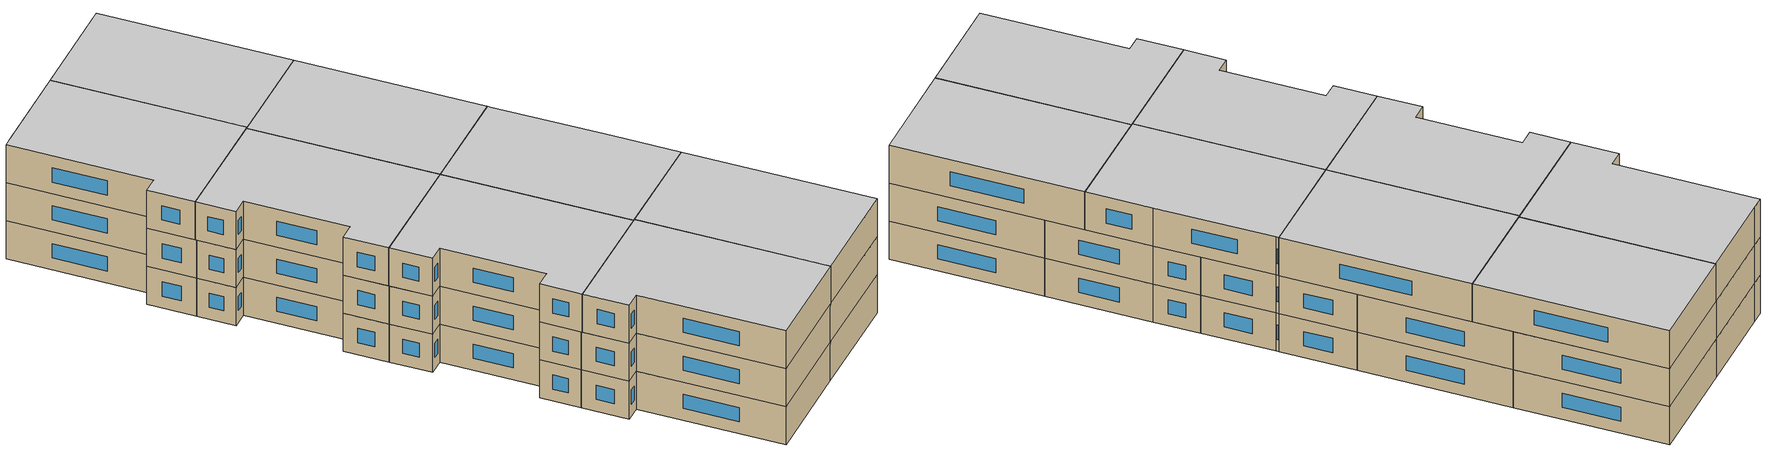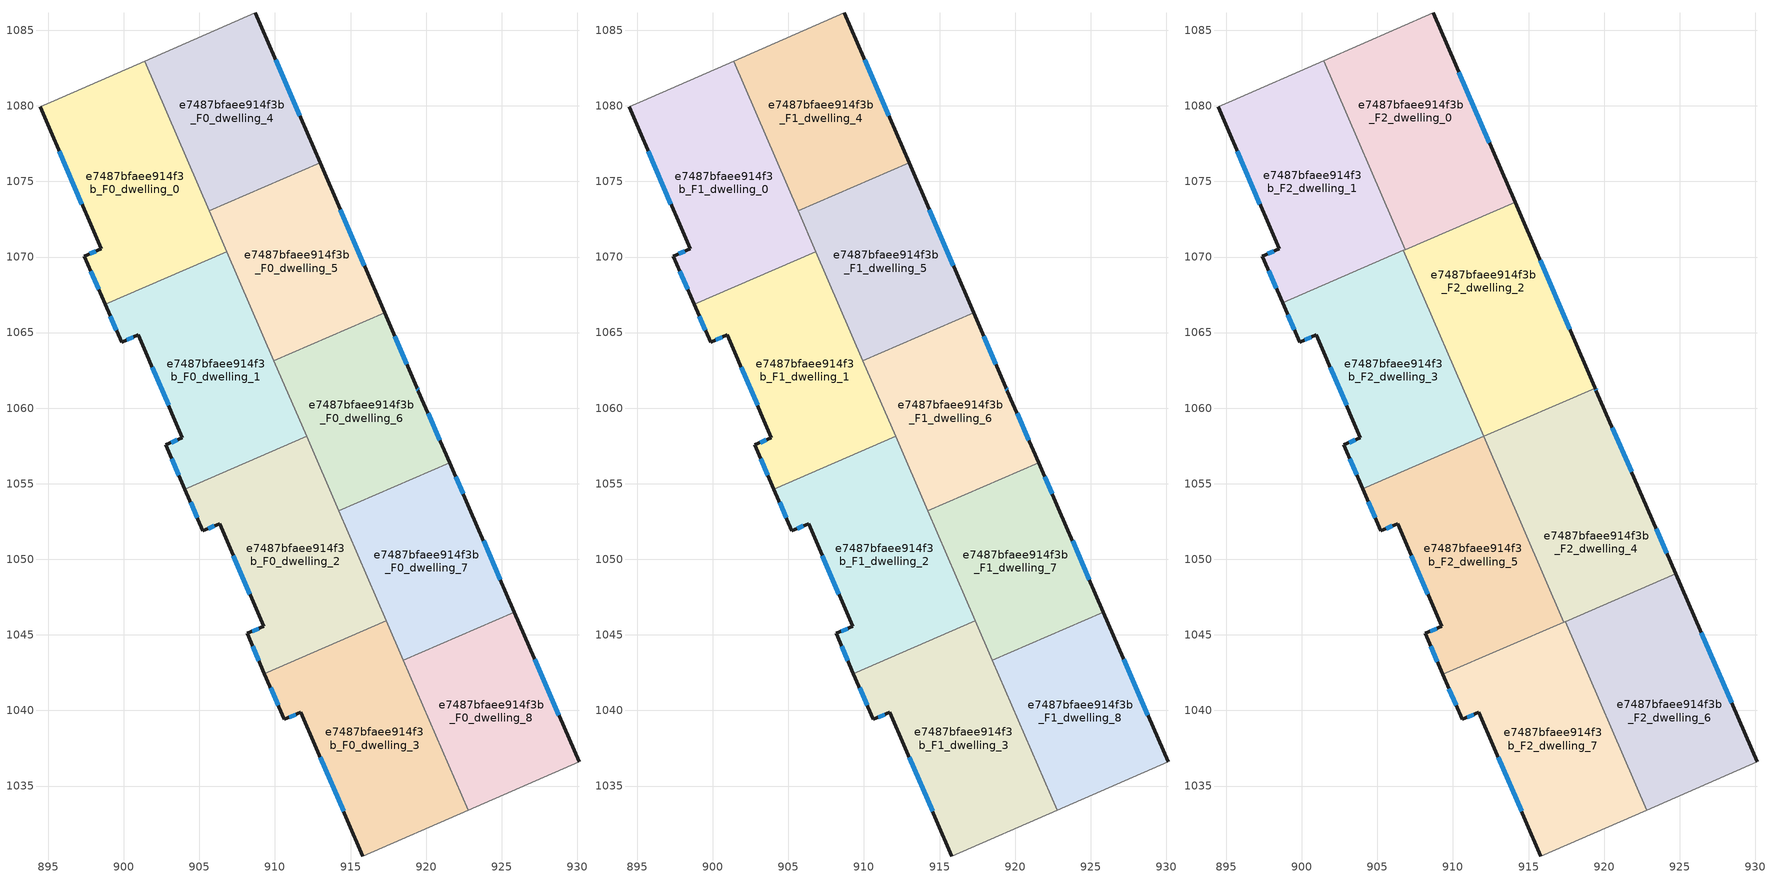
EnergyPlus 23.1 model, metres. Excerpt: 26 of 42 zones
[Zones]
e7487bfaee914f3b_F0_dwelling_0
 floor ground (EU_floor_Construction): 901.37,1082.96 906.82,1070.35 898.78,1066.87 897.4,1070.06 898.5,1070.54 894.46,1079.92 895.4,1080.33 z0
 wall outside (EU_wall_Construction): 894.46,1079.92 898.5,1070.54 897.4,1070.06 898.78,1066.87 z0:3
 wall adiabatic (EU_wall_Construction): 901.37,1082.96 895.4,1080.33 894.46,1079.92 z0:3
 wall to e7487bfaee914f3b_F0_dwelling_1 (EU_wall_Construction): 898.78,1066.87 906.82,1070.35 z0:3
 wall to e7487bfaee914f3b_F0_dwelling_4 (EU_wall_Construction): 905.65,1073.07 901.37,1082.96 z0:3
 wall to e7487bfaee914f3b_F0_dwelling_5 (EU_wall_Construction): 906.82,1070.35 905.65,1073.07 z0:3
 window (EU_Window_Construction): 897.83,1069.06 898.34,1067.87 / 898.15,1070.39 897.74,1070.21 / 895.72,1076.98 897.23,1073.48 z0.94:2.06
e7487bfaee914f3b_F0_dwelling_1
 floor ground (EU_floor_Construction): 906.82,1070.35 912.1,1058.13 904.04,1054.64 902.78,1057.58 903.88,1058.06 900.95,1064.84 899.85,1064.38 898.78,1066.87 z0
 wall outside (EU_wall_Construction): 898.78,1066.87 899.85,1064.38 900.95,1064.84 903.88,1058.06 902.78,1057.58 904.04,1054.64 z0:3
 wall to e7487bfaee914f3b_F0_dwelling_2 (EU_wall_Construction): 904.04,1054.64 912.1,1058.13 z0:3
 wall to e7487bfaee914f3b_F0_dwelling_5 (EU_wall_Construction): 909.93,1063.15 906.82,1070.35 z0:3
 wall to e7487bfaee914f3b_F0_dwelling_6 (EU_wall_Construction): 912.1,1058.13 909.93,1063.15 z0:3
 window (EU_Window_Construction): 900.2,1064.52 900.61,1064.7 / 899.11,1066.09 899.52,1065.16 / 903.18,1056.66 903.65,1055.56 / 903.54,1057.91 903.13,1057.73 / 901.87,1062.72 902.97,1060.18 z0.94:2.06
e7487bfaee914f3b_F0_dwelling_2
 floor ground (EU_floor_Construction): 912.1,1058.13 917.37,1045.93 909.3,1042.44 908.16,1045.09 909.26,1045.57 906.33,1052.36 905.23,1051.89 904.04,1054.64 z0
 wall outside (EU_wall_Construction): 904.04,1054.64 905.23,1051.89 906.33,1052.36 909.26,1045.57 908.16,1045.09 909.3,1042.44 z0:3
 wall to e7487bfaee914f3b_F0_dwelling_3 (EU_wall_Construction): 909.3,1042.44 917.37,1045.93 z0:3
 wall to e7487bfaee914f3b_F0_dwelling_7 (EU_wall_Construction): 917.37,1045.93 914.22,1053.22 z0:3
 wall to e7487bfaee914f3b_F0_dwelling_6 (EU_wall_Construction): 914.22,1053.22 912.1,1058.13 z0:3
 window (EU_Window_Construction): 905.58,1052.04 905.99,1052.21 / 904.42,1053.78 904.86,1052.75 / 908.52,1044.26 908.94,1043.27 / 908.91,1045.42 908.5,1045.24 / 907.25,1050.23 908.34,1047.7 z0.94:2.06
e7487bfaee914f3b_F0_dwelling_3
 floor ground (EU_floor_Construction): 917.37,1045.93 922.79,1033.39 915.82,1030.35 911.72,1039.87 910.62,1039.41 909.3,1042.44 z0
 wall outside (EU_wall_Construction): 909.3,1042.44 910.62,1039.41 911.72,1039.87 915.82,1030.35 z0:3
 wall adiabatic (EU_wall_Construction): 915.82,1030.35 922.79,1033.39 z0:3
 wall to e7487bfaee914f3b_F0_dwelling_8 (EU_wall_Construction): 922.79,1033.39 918.5,1043.32 z0:3
 wall to e7487bfaee914f3b_F0_dwelling_7 (EU_wall_Construction): 918.5,1043.32 917.37,1045.93 z0:3
 window (EU_Window_Construction): 913,1036.89 914.54,1033.33 / 910.96,1039.55 911.37,1039.73 / 909.71,1041.49 910.2,1040.36 z0.94:2.06
e7487bfaee914f3b_F0_dwelling_4
 floor ground (EU_floor_Construction): 908.7,1086.17 912.98,1076.24 905.65,1073.07 901.37,1082.96 z0
 wall outside (EU_wall_Construction): 912.98,1076.24 908.7,1086.17 z0:3
 wall to e7487bfaee914f3b_F0_dwelling_5 (EU_wall_Construction): 905.65,1073.07 912.98,1076.24 z0:3
 wall adiabatic (EU_wall_Construction): 908.7,1086.17 901.37,1082.96 z0:3
 window (EU_Window_Construction): 911.64,1079.35 910.04,1083.05 z0.94:2.06
e7487bfaee914f3b_F0_dwelling_5
 floor ground (EU_floor_Construction): 912.98,1076.24 917.26,1066.32 909.93,1063.15 905.65,1073.07 z0
 wall outside (EU_wall_Construction): 917.26,1066.32 912.98,1076.24 z0:3
 wall to e7487bfaee914f3b_F0_dwelling_6 (EU_wall_Construction): 909.93,1063.15 917.26,1066.32 z0:3
 window (EU_Window_Construction): 915.92,1069.42 914.33,1073.13 z0.94:2.06
e7487bfaee914f3b_F0_dwelling_6
 floor ground (EU_floor_Construction): 917.26,1066.32 919.4,1061.37 919.5,1061.13 921.56,1056.39 914.22,1053.22 909.93,1063.15 z0
 wall outside (EU_wall_Construction): 921.56,1056.39 919.5,1061.13 919.4,1061.37 917.26,1066.32 z0:3
 wall to e7487bfaee914f3b_F0_dwelling_7 (EU_wall_Construction): 914.22,1053.22 921.56,1056.39 z0:3
 window (EU_Window_Construction): 919.47,1061.21 919.43,1061.29 / 920.91,1057.88 920.14,1059.65 / 918.73,1062.92 917.93,1064.76 z0.94:2.06
e7487bfaee914f3b_F0_dwelling_7
 floor ground (EU_floor_Construction): 922.87,1053.38 925.84,1046.49 918.5,1043.32 914.22,1053.22 921.56,1056.39 z0
 wall outside (EU_wall_Construction): 925.84,1046.49 922.87,1053.38 921.56,1056.39 z0:3
 wall to e7487bfaee914f3b_F0_dwelling_8 (EU_wall_Construction): 918.5,1043.32 925.84,1046.49 z0:3
 window (EU_Window_Construction): 924.91,1048.65 923.8,1051.22 / 922.46,1054.32 921.97,1055.45 z0.94:2.06
e7487bfaee914f3b_F0_dwelling_8
 floor ground (EU_floor_Construction): 925.84,1046.49 930.12,1036.59 922.79,1033.39 918.5,1043.32 z0
 wall outside (EU_wall_Construction): 930.12,1036.59 925.84,1046.49 z0:3
 wall adiabatic (EU_wall_Construction): 922.79,1033.39 930.12,1036.59 z0:3
 window (EU_Window_Construction): 928.78,1039.7 927.18,1043.39 z0.94:2.06
e7487bfaee914f3b_F1_dwelling_0
 floor to e7487bfaee914f3b_F0_dwelling_0 (EU_floor_Construction): 901.37,1082.96 906.82,1070.35 898.78,1066.87 897.4,1070.06 898.5,1070.54 894.46,1079.92 895.4,1080.33 z3
 wall outside (EU_wall_Construction): 894.46,1079.92 898.5,1070.54 897.4,1070.06 898.78,1066.87 z3:6
 wall adiabatic (EU_wall_Construction): 901.37,1082.96 895.4,1080.33 894.46,1079.92 z3:6
 wall to e7487bfaee914f3b_F1_dwelling_1 (EU_wall_Construction): 898.78,1066.87 906.82,1070.35 z3:6
 wall to e7487bfaee914f3b_F1_dwelling_4 (EU_wall_Construction): 905.65,1073.07 901.37,1082.96 z3:6
 wall to e7487bfaee914f3b_F1_dwelling_5 (EU_wall_Construction): 906.82,1070.35 905.65,1073.07 z3:6
 window (EU_Window_Construction): 897.83,1069.06 898.34,1067.87 / 898.15,1070.39 897.74,1070.21 / 895.72,1076.98 897.23,1073.48 z3.94:5.06
e7487bfaee914f3b_F1_dwelling_1
 floor to e7487bfaee914f3b_F0_dwelling_1 (EU_floor_Construction): 906.82,1070.35 912.1,1058.13 904.04,1054.64 902.78,1057.58 903.88,1058.06 900.95,1064.84 899.85,1064.38 898.78,1066.87 z3
 wall outside (EU_wall_Construction): 898.78,1066.87 899.85,1064.38 900.95,1064.84 903.88,1058.06 902.78,1057.58 904.04,1054.64 z3:6
 wall to e7487bfaee914f3b_F1_dwelling_2 (EU_wall_Construction): 904.04,1054.64 912.1,1058.13 z3:6
 wall to e7487bfaee914f3b_F1_dwelling_5 (EU_wall_Construction): 909.93,1063.15 906.82,1070.35 z3:6
 wall to e7487bfaee914f3b_F1_dwelling_6 (EU_wall_Construction): 912.1,1058.13 909.93,1063.15 z3:6
 window (EU_Window_Construction): 900.2,1064.52 900.61,1064.7 / 899.11,1066.09 899.52,1065.16 / 903.18,1056.66 903.65,1055.56 / 903.54,1057.91 903.13,1057.73 / 901.87,1062.72 902.97,1060.18 z3.94:5.06
 ceiling adiabatic (EU_roof_Construction): 912.1,1058.13 906.82,1070.35 906.77,1070.32 912.04,1058.1 z6
e7487bfaee914f3b_F1_dwelling_2
 floor to e7487bfaee914f3b_F0_dwelling_2 (EU_floor_Construction): 912.1,1058.13 917.37,1045.93 909.3,1042.44 908.16,1045.09 909.26,1045.57 906.33,1052.36 905.23,1051.89 904.04,1054.64 z3
 wall outside (EU_wall_Construction): 904.04,1054.64 905.23,1051.89 906.33,1052.36 909.26,1045.57 908.16,1045.09 909.3,1042.44 z3:6
 wall to e7487bfaee914f3b_F1_dwelling_3 (EU_wall_Construction): 909.3,1042.44 917.37,1045.93 z3:6
 wall to e7487bfaee914f3b_F1_dwelling_7 (EU_wall_Construction): 917.37,1045.93 914.22,1053.22 z3:6
 wall to e7487bfaee914f3b_F1_dwelling_6 (EU_wall_Construction): 914.22,1053.22 912.1,1058.13 z3:6
 window (EU_Window_Construction): 905.58,1052.04 905.99,1052.21 / 904.42,1053.78 904.86,1052.75 / 908.52,1044.26 908.94,1043.27 / 908.91,1045.42 908.5,1045.24 / 907.25,1050.23 908.34,1047.7 z3.94:5.06
e7487bfaee914f3b_F1_dwelling_3
 floor to e7487bfaee914f3b_F0_dwelling_3 (EU_floor_Construction): 917.37,1045.93 922.79,1033.39 915.82,1030.35 911.72,1039.87 910.62,1039.41 909.3,1042.44 z3
 wall outside (EU_wall_Construction): 909.3,1042.44 910.62,1039.41 911.72,1039.87 915.82,1030.35 z3:6
 wall adiabatic (EU_wall_Construction): 915.82,1030.35 922.79,1033.39 z3:6
 wall to e7487bfaee914f3b_F1_dwelling_8 (EU_wall_Construction): 922.79,1033.39 918.5,1043.32 z3:6
 wall to e7487bfaee914f3b_F1_dwelling_7 (EU_wall_Construction): 918.5,1043.32 917.37,1045.93 z3:6
 window (EU_Window_Construction): 913,1036.89 914.54,1033.33 / 910.96,1039.55 911.37,1039.73 / 909.71,1041.49 910.2,1040.36 z3.94:5.06
e7487bfaee914f3b_F1_dwelling_4
 floor to e7487bfaee914f3b_F0_dwelling_4 (EU_floor_Construction): 908.7,1086.17 912.98,1076.24 905.65,1073.07 901.37,1082.96 z3
 wall outside (EU_wall_Construction): 912.98,1076.24 908.7,1086.17 z3:6
 wall to e7487bfaee914f3b_F1_dwelling_5 (EU_wall_Construction): 905.65,1073.07 912.98,1076.24 z3:6
 wall adiabatic (EU_wall_Construction): 908.7,1086.17 901.37,1082.96 z3:6
 window (EU_Window_Construction): 911.64,1079.35 910.04,1083.05 z3.94:5.06
e7487bfaee914f3b_F1_dwelling_5
 floor to e7487bfaee914f3b_F0_dwelling_5 (EU_floor_Construction): 912.98,1076.24 917.26,1066.32 909.93,1063.15 905.65,1073.07 z3
 wall outside (EU_wall_Construction): 917.26,1066.32 912.98,1076.24 z3:6
 wall to e7487bfaee914f3b_F1_dwelling_6 (EU_wall_Construction): 909.93,1063.15 917.26,1066.32 z3:6
 window (EU_Window_Construction): 915.92,1069.42 914.33,1073.13 z3.94:5.06
e7487bfaee914f3b_F1_dwelling_6
 floor to e7487bfaee914f3b_F0_dwelling_6 (EU_floor_Construction): 917.26,1066.32 919.4,1061.37 919.5,1061.13 921.56,1056.39 914.22,1053.22 909.93,1063.15 z3
 wall outside (EU_wall_Construction): 921.56,1056.39 919.5,1061.13 919.4,1061.37 917.26,1066.32 z3:6
 wall to e7487bfaee914f3b_F1_dwelling_7 (EU_wall_Construction): 914.22,1053.22 921.56,1056.39 z3:6
 window (EU_Window_Construction): 919.47,1061.21 919.43,1061.29 / 920.91,1057.88 920.14,1059.65 / 918.73,1062.92 917.93,1064.76 z3.94:5.06
e7487bfaee914f3b_F1_dwelling_7
 floor to e7487bfaee914f3b_F0_dwelling_7 (EU_floor_Construction): 922.87,1053.38 925.84,1046.49 918.5,1043.32 914.22,1053.22 921.56,1056.39 z3
 wall outside (EU_wall_Construction): 925.84,1046.49 922.87,1053.38 921.56,1056.39 z3:6
 wall to e7487bfaee914f3b_F1_dwelling_8 (EU_wall_Construction): 918.5,1043.32 925.84,1046.49 z3:6
 window (EU_Window_Construction): 924.91,1048.65 923.8,1051.22 / 922.46,1054.32 921.97,1055.45 z3.94:5.06
e7487bfaee914f3b_F1_dwelling_8
 floor to e7487bfaee914f3b_F0_dwelling_8 (EU_floor_Construction): 925.84,1046.49 930.12,1036.59 922.79,1033.39 918.5,1043.32 z3
 wall outside (EU_wall_Construction): 930.12,1036.59 925.84,1046.49 z3:6
 wall adiabatic (EU_wall_Construction): 922.79,1033.39 930.12,1036.59 z3:6
 window (EU_Window_Construction): 928.78,1039.7 927.18,1043.39 z3.94:5.06
e7487bfaee914f3b_F2_dwelling_0
 floor to e7487bfaee914f3b_F1_dwelling_4 (EU_floor_Construction): 908.7,1086.17 912.98,1076.24 905.72,1073.1 901.45,1082.99 z6
 floor to e7487bfaee914f3b_F1_dwelling_5 (EU_floor_Construction): 912.98,1076.24 914.11,1073.63 906.85,1070.49 905.72,1073.1 z6
 wall outside (EU_wall_Construction): 914.11,1073.63 908.7,1086.17 z6:9
 wall to e7487bfaee914f3b_F2_dwelling_1 (EU_wall_Construction): 901.45,1082.99 906.85,1070.49 z6:9
 wall adiabatic (EU_wall_Construction): 908.7,1086.17 901.45,1082.99 z6:9
 wall to e7487bfaee914f3b_F2_dwelling_2 (EU_wall_Construction): 906.85,1070.49 914.11,1073.63 z6:9
 window (EU_Window_Construction): 912.41,1077.56 910.4,1082.24 z6.94:8.06
 ceiling to e7487bfaee914f3b_F3_dwelling_0 (EU_floor_Construction): 914.11,1073.63 908.7,1086.17 901.45,1082.99 906.85,1070.49 z9
e7487bfaee914f3b_F2_dwelling_1
 floor to e7487bfaee914f3b_F1_dwelling_0 (EU_floor_Construction): 901.37,1082.95 906.77,1070.46 898.73,1066.98 897.4,1070.06 898.5,1070.54 894.46,1079.92 895.4,1080.33 z6
 floor to e7487bfaee914f3b_F1_dwelling_4 (EU_floor_Construction): 901.45,1082.99 905.72,1073.1 905.65,1073.07 901.37,1082.95 z6
 floor to e7487bfaee914f3b_F1_dwelling_5 (EU_floor_Construction): 905.72,1073.1 906.85,1070.49 906.77,1070.46 905.65,1073.07 z6
 wall outside (EU_wall_Construction): 894.46,1079.92 898.5,1070.54 897.4,1070.06 898.73,1066.98 z6:9
 wall adiabatic (EU_wall_Construction): 901.45,1082.99 895.4,1080.33 894.46,1079.92 z6:9
 wall to e7487bfaee914f3b_F2_dwelling_3 (EU_wall_Construction): 898.73,1066.98 906.72,1070.44 z6:9
 wall to e7487bfaee914f3b_F2_dwelling_2 (EU_wall_Construction): 906.72,1070.44 906.85,1070.49 z6:9
 window (EU_Window_Construction): 897.81,1069.1 898.31,1067.95 / 898.15,1070.39 897.74,1070.21 / 895.72,1076.98 897.23,1073.48 z6.94:8.06
 ceiling to e7487bfaee914f3b_F3_dwelling_1 (EU_floor_Construction): 906.85,1070.49 901.45,1082.99 895.4,1080.33 894.46,1079.92 898.5,1070.54 897.4,1070.06 898.73,1066.98 z9
e7487bfaee914f3b_F2_dwelling_2
 floor to e7487bfaee914f3b_F1_dwelling_5 (EU_floor_Construction): 914.11,1073.63 917.26,1066.32 909.93,1063.15 906.77,1070.46 z6
 floor to e7487bfaee914f3b_F1_dwelling_6 (EU_floor_Construction): 917.26,1066.32 919.4,1061.37 919.42,1061.32 912.09,1058.15 909.93,1063.15 z6
 floor adiabatic (EU_floor_Construction): 906.82,1070.35 912.09,1058.15 912.03,1058.13 906.77,1070.32 z6
 wall outside (EU_wall_Construction): 919.42,1061.32 919.4,1061.37 914.11,1073.63 z6:9
 wall to e7487bfaee914f3b_F2_dwelling_3 (EU_wall_Construction): 906.72,1070.44 912.03,1058.13 z6:9
 wall to e7487bfaee914f3b_F2_dwelling_4 (EU_wall_Construction): 912.03,1058.13 919.42,1061.32 z6:9
 window (EU_Window_Construction): 917.74,1065.21 915.77,1069.79 z6.94:8.06
 ceiling to e7487bfaee914f3b_F3_dwelling_2 (EU_floor_Construction): 919.42,1061.32 919.4,1061.37 914.11,1073.63 906.72,1070.44 912.03,1058.13 z9
e7487bfaee914f3b_F2_dwelling_3
 floor to e7487bfaee914f3b_F1_dwelling_1 (EU_floor_Construction): 906.77,1070.32 912.03,1058.13 904.03,1054.67 902.78,1057.58 903.88,1058.06 900.95,1064.84 899.85,1064.38 898.78,1066.87 z6
 floor to e7487bfaee914f3b_F1_dwelling_0 (EU_floor_Construction): 906.72,1070.44 906.77,1070.32 898.78,1066.87 898.73,1066.98 z6
 wall outside (EU_wall_Construction): 898.73,1066.98 899.85,1064.38 900.95,1064.84 903.88,1058.06 902.78,1057.58 904.03,1054.67 z6:9
 wall to e7487bfaee914f3b_F2_dwelling_5 (EU_wall_Construction): 904.03,1054.67 912.03,1058.13 z6:9
 window (EU_Window_Construction): 900.2,1064.52 900.61,1064.7 / 899.08,1066.17 899.5,1065.19 / 903.17,1056.67 903.64,1055.58 / 903.54,1057.91 903.13,1057.73 / 901.87,1062.72 902.97,1060.18 z6.94:8.06
 ceiling to e7487bfaee914f3b_F3_dwelling_3 (EU_floor_Construction): 912.03,1058.13 906.72,1070.44 898.73,1066.98 899.85,1064.38 900.95,1064.84 903.88,1058.06 902.78,1057.58 904.03,1054.67 z9
e7487bfaee914f3b_F2_dwelling_4
 floor to e7487bfaee914f3b_F1_dwelling_7 (EU_floor_Construction): 921.56,1056.39 922.87,1053.38 924.74,1049.04 917.4,1045.87 914.22,1053.22 z6
 floor to e7487bfaee914f3b_F1_dwelling_2 (EU_floor_Construction): 912.1,1058.13 917.37,1045.93 917.31,1045.91 912.04,1058.1 z6
 floor to e7487bfaee914f3b_F1_dwelling_6 (EU_floor_Construction): 919.5,1061.13 921.56,1056.39 914.22,1053.22 912.09,1058.15 919.42,1061.32 z6
 wall outside (EU_wall_Construction): 924.74,1049.04 922.87,1053.38 919.5,1061.13 919.42,1061.32 z6:9
 wall to e7487bfaee914f3b_F2_dwelling_5 (EU_wall_Construction): 912.03,1058.13 917.34,1045.84 z6:9
 wall to e7487bfaee914f3b_F2_dwelling_6 (EU_wall_Construction): 917.44,1045.88 924.74,1049.04 z6:9
 wall to e7487bfaee914f3b_F2_dwelling_7 (EU_wall_Construction): 917.34,1045.84 917.44,1045.88 z6:9
 window (EU_Window_Construction): 921.81,1055.81 920.56,1058.7 / 924.16,1050.4 923.46,1052.02 / 919.47,1061.19 919.44,1061.26 z6.94:8.06
 ceiling to e7487bfaee914f3b_F3_dwelling_4 (EU_floor_Construction): 924.74,1049.04 922.87,1053.38 919.5,1061.13 919.42,1061.32 912.03,1058.13 917.34,1045.84 z9
e7487bfaee914f3b_F2_dwelling_5
 floor to e7487bfaee914f3b_F1_dwelling_2 (EU_floor_Construction): 912.04,1058.1 917.31,1045.91 909.3,1042.44 908.16,1045.09 909.26,1045.57 906.33,1052.36 905.23,1051.89 904.04,1054.65 z6
 floor to e7487bfaee914f3b_F1_dwelling_1 (EU_floor_Construction): 912.03,1058.13 912.04,1058.1 904.04,1054.65 904.03,1054.67 z6
 floor to e7487bfaee914f3b_F1_dwelling_3 (EU_floor_Construction): 917.31,1045.91 917.34,1045.84 909.33,1042.38 909.3,1042.44 z6
 wall outside (EU_wall_Construction): 904.03,1054.67 905.23,1051.89 906.33,1052.36 909.26,1045.57 908.16,1045.09 909.33,1042.38 z6:9
 wall to e7487bfaee914f3b_F2_dwelling_7 (EU_wall_Construction): 909.33,1042.38 917.34,1045.84 z6:9
 window (EU_Window_Construction): 905.58,1052.04 905.99,1052.21 / 904.41,1053.8 904.85,1052.76 / 908.53,1044.24 908.96,1043.23 / 908.91,1045.42 908.5,1045.24 / 907.25,1050.23 908.34,1047.7 z6.94:8.06
 ceiling to e7487bfaee914f3b_F3_dwelling_5 (EU_floor_Construction): 917.34,1045.84 912.03,1058.13 904.03,1054.67 905.23,1051.89 906.33,1052.36 909.26,1045.57 908.16,1045.09 909.33,1042.38 z9
e7487bfaee914f3b_F2_dwelling_6
 floor to e7487bfaee914f3b_F1_dwelling_8 (EU_floor_Construction): 925.84,1046.49 930.12,1036.59 922.83,1033.41 918.55,1043.34 z6
 floor to e7487bfaee914f3b_F1_dwelling_7 (EU_floor_Construction): 924.74,1049.04 925.84,1046.49 918.55,1043.34 917.44,1045.88 z6
 wall outside (EU_wall_Construction): 930.12,1036.59 924.74,1049.04 z6:9
 wall adiabatic (EU_wall_Construction): 922.83,1033.41 930.12,1036.59 z6:9
 wall to e7487bfaee914f3b_F2_dwelling_7 (EU_wall_Construction): 917.44,1045.88 922.83,1033.41 z6:9
 window (EU_Window_Construction): 928.43,1040.5 926.43,1045.14 z6.94:8.06
 ceiling to e7487bfaee914f3b_F3_dwelling_6 (EU_floor_Construction): 930.12,1036.59 924.74,1049.04 917.44,1045.88 922.83,1033.41 z9
e7487bfaee914f3b_F2_dwelling_7
 floor to e7487bfaee914f3b_F1_dwelling_3 (EU_floor_Construction): 917.4,1045.87 922.79,1033.39 915.82,1030.35 911.72,1039.87 910.62,1039.41 909.33,1042.38 z6
 floor to e7487bfaee914f3b_F1_dwelling_8 (EU_floor_Construction): 918.55,1043.34 922.83,1033.41 922.79,1033.39 918.5,1043.32 z6
 floor to e7487bfaee914f3b_F1_dwelling_7 (EU_floor_Construction): 917.44,1045.88 918.55,1043.34 918.5,1043.32 917.4,1045.87 z6
 wall outside (EU_wall_Construction): 909.33,1042.38 910.62,1039.41 911.72,1039.87 915.82,1030.35 z6:9
 wall adiabatic (EU_wall_Construction): 915.82,1030.35 922.83,1033.41 z6:9
 window (EU_Window_Construction): 913,1036.89 914.54,1033.33 / 910.96,1039.55 911.37,1039.73 / 909.73,1041.45 910.21,1040.34 z6.94:8.06
 ceiling to e7487bfaee914f3b_F3_dwelling_7 (EU_floor_Construction): 922.83,1033.41 917.44,1045.88 909.33,1042.38 910.62,1039.41 911.72,1039.87 915.82,1030.35 z9
[Building]
EU S2 Campaign: North Axis=0; Terrain=City; Solar Distribution=FullExterior
[Site:Location]
Vienna: Latitude=48; Longitude=16.5; Time Zone=1; Elevation=183
[SizingPeriod:WeatherFileDays]
AnnualSizingPeriod: Begin Month=1; Begin Day of Month=1; End Month=12; End Day of Month=31; Day of Week for Start Day=Monday; Use Weather File Daylight Saving Period=No; Use Weather File Rain and Snow Indicators=No
[MATERIAL]
EU_InternalMass_Material: Roughness=MediumRough; Thickness=0.1; Conductivity=1; Density=1800; Specific Heat=900; Thermal Absorptance=0.9; Solar Absorptance=0.7; Visible Absorptance=0.7
[MATERIAL:NOMASS] Roughness=MediumRough; Thermal Absorptance=0.9; Solar Absorptance=0.7; Visible Absorptance=0.7
Name | Thermal Resistance
EU_wall_NoMass | 0.914258
EU_roof_NoMass | 0.954009
EU_floor_NoMass | 1.09711
[WINDOWMATERIAL:SIMPLEGLAZINGSYSTEM]
EU_Window_SimpleGlazing: UFactor=2.09642; Solar Heat Gain Coefficient=0.65; Visible Transmittance=0.65
[CONSTRUCTION]
EU_wall_Construction: EU_wall_NoMass
EU_roof_Construction: EU_roof_NoMass
EU_floor_Construction: EU_floor_NoMass
EU_Window_Construction: EU_Window_SimpleGlazing
EU_InternalMass_Construction: EU_InternalMass_Material
[ZONE] Type=1; Multiplier=1; Ceiling Height=autocalculate; Floor Area=autocalculate; Part of Total Floor Area=Yes
Name | Volume
e7487bfaee914f3b_F0_dwelling_0; e7487bfaee914f3b_F1_dwelling_0 | 323.65
e7487bfaee914f3b_F2_dwelling_0 | 323.67
e7487bfaee914f3b_F0_dwelling_1; e7487bfaee914f3b_F1_dwelling_1 | 323.673
e7487bfaee914f3b_F2_dwelling_1 | 323.655
e7487bfaee914f3b_F0_dwelling_2; e7487bfaee914f3b_F1_dwelling_2 | 323.667
e7487bfaee914f3b_F2_dwelling_2 | 323.659
e7487bfaee914f3b_F0_dwelling_3; e7487bfaee914f3b_F1_dwelling_3 | 323.658
e7487bfaee914f3b_F2_dwelling_3 | 323.642
e7487bfaee914f3b_F0_dwelling_4; e7487bfaee914f3b_F1_dwelling_4 | 258.924
e7487bfaee914f3b_F2_dwelling_4 | 323.666
e7487bfaee914f3b_F0_dwelling_5; e7487bfaee914f3b_F1_dwelling_5 | 258.929
e7487bfaee914f3b_F2_dwelling_5 | 323.651
e7487bfaee914f3b_F0_dwelling_6; e7487bfaee914f3b_F1_dwelling_6 | 258.938
e7487bfaee914f3b_F2_dwelling_6 | 323.663
e7487bfaee914f3b_F0_dwelling_7; e7487bfaee914f3b_F1_dwelling_7 | 258.97
e7487bfaee914f3b_F2_dwelling_7 | 323.675
e7487bfaee914f3b_F0_dwelling_8; e7487bfaee914f3b_F1_dwelling_8 | 258.946
[INTERNALMASS] Construction=EU_InternalMass_Construction
Name | Zone or ZoneList | Surface Area
e7487bfaee914f3b_F0_dwelling_0_EU_InternalMass | e7487bfaee914f3b_F0_dwelling_0 | 107.884
e7487bfaee914f3b_F0_dwelling_1_EU_InternalMass | e7487bfaee914f3b_F0_dwelling_1 | 107.891
e7487bfaee914f3b_F0_dwelling_2_EU_InternalMass | e7487bfaee914f3b_F0_dwelling_2 | 107.889
e7487bfaee914f3b_F0_dwelling_3_EU_InternalMass | e7487bfaee914f3b_F0_dwelling_3 | 107.886
e7487bfaee914f3b_F0_dwelling_4_EU_InternalMass | e7487bfaee914f3b_F0_dwelling_4 | 86.3079
e7487bfaee914f3b_F0_dwelling_5_EU_InternalMass | e7487bfaee914f3b_F0_dwelling_5 | 86.3096
e7487bfaee914f3b_F0_dwelling_6_EU_InternalMass | e7487bfaee914f3b_F0_dwelling_6 | 86.3124
e7487bfaee914f3b_F0_dwelling_7_EU_InternalMass | e7487bfaee914f3b_F0_dwelling_7 | 86.3231
e7487bfaee914f3b_F0_dwelling_8_EU_InternalMass | e7487bfaee914f3b_F0_dwelling_8 | 86.3154
e7487bfaee914f3b_F1_dwelling_0_EU_InternalMass | e7487bfaee914f3b_F1_dwelling_0 | 107.884
e7487bfaee914f3b_F1_dwelling_1_EU_InternalMass | e7487bfaee914f3b_F1_dwelling_1 | 107.891
e7487bfaee914f3b_F1_dwelling_2_EU_InternalMass | e7487bfaee914f3b_F1_dwelling_2 | 107.889
e7487bfaee914f3b_F1_dwelling_3_EU_InternalMass | e7487bfaee914f3b_F1_dwelling_3 | 107.886
e7487bfaee914f3b_F1_dwelling_4_EU_InternalMass | e7487bfaee914f3b_F1_dwelling_4 | 86.3079
e7487bfaee914f3b_F1_dwelling_5_EU_InternalMass | e7487bfaee914f3b_F1_dwelling_5 | 86.3096
e7487bfaee914f3b_F1_dwelling_6_EU_InternalMass | e7487bfaee914f3b_F1_dwelling_6 | 86.3124
e7487bfaee914f3b_F1_dwelling_7_EU_InternalMass | e7487bfaee914f3b_F1_dwelling_7 | 86.3231
e7487bfaee914f3b_F1_dwelling_8_EU_InternalMass | e7487bfaee914f3b_F1_dwelling_8 | 86.3154
e7487bfaee914f3b_F2_dwelling_0_EU_InternalMass | e7487bfaee914f3b_F2_dwelling_0 | 107.892
e7487bfaee914f3b_F2_dwelling_1_EU_InternalMass | e7487bfaee914f3b_F2_dwelling_1 | 107.884
e7487bfaee914f3b_F2_dwelling_2_EU_InternalMass | e7487bfaee914f3b_F2_dwelling_2 | 107.889
e7487bfaee914f3b_F2_dwelling_3_EU_InternalMass | e7487bfaee914f3b_F2_dwelling_3 | 107.88
e7487bfaee914f3b_F2_dwelling_4_EU_InternalMass | e7487bfaee914f3b_F2_dwelling_4 | 107.887
e7487bfaee914f3b_F2_dwelling_5_EU_InternalMass | e7487bfaee914f3b_F2_dwelling_5 | 107.884
e7487bfaee914f3b_F2_dwelling_6_EU_InternalMass | e7487bfaee914f3b_F2_dwelling_6 | 107.889
e7487bfaee914f3b_F2_dwelling_7_EU_InternalMass | e7487bfaee914f3b_F2_dwelling_7 | 107.89
[OTHEREQUIPMENT] Fuel Type=Electricity; Design Level Calculation Method=Watts/Area; Power per Zone Floor Area=1; Fraction Latent=0; Fraction Radiant=0; Fraction Lost=0; Carbon Dioxide Generation Rate=0; EndUse Subcategory=EU_Step8_InternalGains
Name | Zone or ZoneList or Space or SpaceList | Schedule
EU_Step8_InternalGain_e7487bfaee914f3b_F0_dwelling_0_f000 | e7487bfaee914f3b_F0_dwelling_0 | EU_Step8_GainSchedule_e7487bfaee914f3b_F0_dwelling_0_f000
EU_Step8_InternalGain_e7487bfaee914f3b_F0_dwelling_1_f000 | e7487bfaee914f3b_F0_dwelling_1 | EU_Step8_GainSchedule_e7487bfaee914f3b_F0_dwelling_1_f000
EU_Step8_InternalGain_e7487bfaee914f3b_F0_dwelling_2_f000 | e7487bfaee914f3b_F0_dwelling_2 | EU_Step8_GainSchedule_e7487bfaee914f3b_F0_dwelling_2_f000
EU_Step8_InternalGain_e7487bfaee914f3b_F0_dwelling_3_f000 | e7487bfaee914f3b_F0_dwelling_3 | EU_Step8_GainSchedule_e7487bfaee914f3b_F0_dwelling_3_f000
EU_Step8_InternalGain_e7487bfaee914f3b_F0_dwelling_4_f000 | e7487bfaee914f3b_F0_dwelling_4 | EU_Step8_GainSchedule_e7487bfaee914f3b_F0_dwelling_4_f000
EU_Step8_InternalGain_e7487bfaee914f3b_F0_dwelling_5_f000 | e7487bfaee914f3b_F0_dwelling_5 | EU_Step8_GainSchedule_e7487bfaee914f3b_F0_dwelling_5_f000
EU_Step8_InternalGain_e7487bfaee914f3b_F0_dwelling_6_f000 | e7487bfaee914f3b_F0_dwelling_6 | EU_Step8_GainSchedule_e7487bfaee914f3b_F0_dwelling_6_f000
EU_Step8_InternalGain_e7487bfaee914f3b_F0_dwelling_7_f000 | e7487bfaee914f3b_F0_dwelling_7 | EU_Step8_GainSchedule_e7487bfaee914f3b_F0_dwelling_7_f000
EU_Step8_InternalGain_e7487bfaee914f3b_F0_dwelling_8_f000 | e7487bfaee914f3b_F0_dwelling_8 | EU_Step8_GainSchedule_e7487bfaee914f3b_F0_dwelling_8_f000
EU_Step8_InternalGain_e7487bfaee914f3b_F1_dwelling_0_f000 | e7487bfaee914f3b_F1_dwelling_0 | EU_Step8_GainSchedule_e7487bfaee914f3b_F1_dwelling_0_f000
EU_Step8_InternalGain_e7487bfaee914f3b_F1_dwelling_1_f000 | e7487bfaee914f3b_F1_dwelling_1 | EU_Step8_GainSchedule_e7487bfaee914f3b_F1_dwelling_1_f000
EU_Step8_InternalGain_e7487bfaee914f3b_F1_dwelling_2_f000 | e7487bfaee914f3b_F1_dwelling_2 | EU_Step8_GainSchedule_e7487bfaee914f3b_F1_dwelling_2_f000
EU_Step8_InternalGain_e7487bfaee914f3b_F1_dwelling_3_f000 | e7487bfaee914f3b_F1_dwelling_3 | EU_Step8_GainSchedule_e7487bfaee914f3b_F1_dwelling_3_f000
EU_Step8_InternalGain_e7487bfaee914f3b_F1_dwelling_4_f000 | e7487bfaee914f3b_F1_dwelling_4 | EU_Step8_GainSchedule_e7487bfaee914f3b_F1_dwelling_4_f000
EU_Step8_InternalGain_e7487bfaee914f3b_F1_dwelling_5_f000 | e7487bfaee914f3b_F1_dwelling_5 | EU_Step8_GainSchedule_e7487bfaee914f3b_F1_dwelling_5_f000
EU_Step8_InternalGain_e7487bfaee914f3b_F1_dwelling_6_f000 | e7487bfaee914f3b_F1_dwelling_6 | EU_Step8_GainSchedule_e7487bfaee914f3b_F1_dwelling_6_f000
EU_Step8_InternalGain_e7487bfaee914f3b_F1_dwelling_7_f000 | e7487bfaee914f3b_F1_dwelling_7 | EU_Step8_GainSchedule_e7487bfaee914f3b_F1_dwelling_7_f000
EU_Step8_InternalGain_e7487bfaee914f3b_F1_dwelling_8_f000 | e7487bfaee914f3b_F1_dwelling_8 | EU_Step8_GainSchedule_e7487bfaee914f3b_F1_dwelling_8_f000
EU_Step8_InternalGain_e7487bfaee914f3b_F2_dwelling_0_f000 | e7487bfaee914f3b_F2_dwelling_0 | EU_Step8_GainSchedule_e7487bfaee914f3b_F2_dwelling_0_f000
EU_Step8_InternalGain_e7487bfaee914f3b_F2_dwelling_1_f000 | e7487bfaee914f3b_F2_dwelling_1 | EU_Step8_GainSchedule_e7487bfaee914f3b_F2_dwelling_1_f000
EU_Step8_InternalGain_e7487bfaee914f3b_F2_dwelling_2_f000 | e7487bfaee914f3b_F2_dwelling_2 | EU_Step8_GainSchedule_e7487bfaee914f3b_F2_dwelling_2_f000
EU_Step8_InternalGain_e7487bfaee914f3b_F2_dwelling_3_f000 | e7487bfaee914f3b_F2_dwelling_3 | EU_Step8_GainSchedule_e7487bfaee914f3b_F2_dwelling_3_f000
EU_Step8_InternalGain_e7487bfaee914f3b_F2_dwelling_4_f000 | e7487bfaee914f3b_F2_dwelling_4 | EU_Step8_GainSchedule_e7487bfaee914f3b_F2_dwelling_4_f000
EU_Step8_InternalGain_e7487bfaee914f3b_F2_dwelling_5_f000 | e7487bfaee914f3b_F2_dwelling_5 | EU_Step8_GainSchedule_e7487bfaee914f3b_F2_dwelling_5_f000
EU_Step8_InternalGain_e7487bfaee914f3b_F2_dwelling_6_f000 | e7487bfaee914f3b_F2_dwelling_6 | EU_Step8_GainSchedule_e7487bfaee914f3b_F2_dwelling_6_f000
EU_Step8_InternalGain_e7487bfaee914f3b_F2_dwelling_7_f000 | e7487bfaee914f3b_F2_dwelling_7 | EU_Step8_GainSchedule_e7487bfaee914f3b_F2_dwelling_7_f000
[ZONEVENTILATION:DESIGNFLOWRATE] Schedule=EU_AlwaysOn; Design Flow Rate Calculation Method=AirChanges/Hour; Air Changes per Hour=0.546891; Ventilation Type=Natural; Fan Pressure Rise=0; Fan Total Efficiency=1; Constant Term Coefficient=1; Temperature Term Coefficient=0; Velocity Term Coefficient=0; Velocity Squared Term Coefficient=0; Minimum Indoor Temperature=-100; Maximum Indoor Temperature=100; Delta Temperature=-100; Minimum Outdoor Temperature=-100; Maximum Outdoor Temperature=100; Maximum Wind Speed=40
Name | Zone or ZoneList or Space or SpaceList
EU_ConstantAir_e7487bfaee914f3b_F0_dwelling_0 | e7487bfaee914f3b_F0_dwelling_0
EU_ConstantAir_e7487bfaee914f3b_F0_dwelling_1 | e7487bfaee914f3b_F0_dwelling_1
EU_ConstantAir_e7487bfaee914f3b_F0_dwelling_2 | e7487bfaee914f3b_F0_dwelling_2
EU_ConstantAir_e7487bfaee914f3b_F0_dwelling_3 | e7487bfaee914f3b_F0_dwelling_3
EU_ConstantAir_e7487bfaee914f3b_F0_dwelling_4 | e7487bfaee914f3b_F0_dwelling_4
EU_ConstantAir_e7487bfaee914f3b_F0_dwelling_5 | e7487bfaee914f3b_F0_dwelling_5
EU_ConstantAir_e7487bfaee914f3b_F0_dwelling_6 | e7487bfaee914f3b_F0_dwelling_6
EU_ConstantAir_e7487bfaee914f3b_F0_dwelling_7 | e7487bfaee914f3b_F0_dwelling_7
EU_ConstantAir_e7487bfaee914f3b_F0_dwelling_8 | e7487bfaee914f3b_F0_dwelling_8
EU_ConstantAir_e7487bfaee914f3b_F1_dwelling_0 | e7487bfaee914f3b_F1_dwelling_0
EU_ConstantAir_e7487bfaee914f3b_F1_dwelling_1 | e7487bfaee914f3b_F1_dwelling_1
EU_ConstantAir_e7487bfaee914f3b_F1_dwelling_2 | e7487bfaee914f3b_F1_dwelling_2
EU_ConstantAir_e7487bfaee914f3b_F1_dwelling_3 | e7487bfaee914f3b_F1_dwelling_3
EU_ConstantAir_e7487bfaee914f3b_F1_dwelling_4 | e7487bfaee914f3b_F1_dwelling_4
EU_ConstantAir_e7487bfaee914f3b_F1_dwelling_5 | e7487bfaee914f3b_F1_dwelling_5
EU_ConstantAir_e7487bfaee914f3b_F1_dwelling_6 | e7487bfaee914f3b_F1_dwelling_6
EU_ConstantAir_e7487bfaee914f3b_F1_dwelling_7 | e7487bfaee914f3b_F1_dwelling_7
EU_ConstantAir_e7487bfaee914f3b_F1_dwelling_8 | e7487bfaee914f3b_F1_dwelling_8
EU_ConstantAir_e7487bfaee914f3b_F2_dwelling_0 | e7487bfaee914f3b_F2_dwelling_0
EU_ConstantAir_e7487bfaee914f3b_F2_dwelling_1 | e7487bfaee914f3b_F2_dwelling_1
EU_ConstantAir_e7487bfaee914f3b_F2_dwelling_2 | e7487bfaee914f3b_F2_dwelling_2
EU_ConstantAir_e7487bfaee914f3b_F2_dwelling_3 | e7487bfaee914f3b_F2_dwelling_3
EU_ConstantAir_e7487bfaee914f3b_F2_dwelling_4 | e7487bfaee914f3b_F2_dwelling_4
EU_ConstantAir_e7487bfaee914f3b_F2_dwelling_5 | e7487bfaee914f3b_F2_dwelling_5
EU_ConstantAir_e7487bfaee914f3b_F2_dwelling_6 | e7487bfaee914f3b_F2_dwelling_6
EU_ConstantAir_e7487bfaee914f3b_F2_dwelling_7 | e7487bfaee914f3b_F2_dwelling_7
[HVACTEMPLATE:THERMOSTAT] Constant Heating Setpoint=20; Constant Cooling Setpoint=50
EU_HeatOnly_e7487bfaee914f3b_F0_dwelling_0; EU_HeatOnly_e7487bfaee914f3b_F0_dwelling_1; EU_HeatOnly_e7487bfaee914f3b_F0_dwelling_2; EU_HeatOnly_e7487bfaee914f3b_F0_dwelling_3; EU_HeatOnly_e7487bfaee914f3b_F0_dwelling_4; EU_HeatOnly_e7487bfaee914f3b_F0_dwelling_5; EU_HeatOnly_e7487bfaee914f3b_F0_dwelling_6; EU_HeatOnly_e7487bfaee914f3b_F0_dwelling_7; EU_HeatOnly_e7487bfaee914f3b_F0_dwelling_8; EU_HeatOnly_e7487bfaee914f3b_F1_dwelling_0; EU_HeatOnly_e7487bfaee914f3b_F1_dwelling_1; EU_HeatOnly_e7487bfaee914f3b_F1_dwelling_2; EU_HeatOnly_e7487bfaee914f3b_F1_dwelling_3; EU_HeatOnly_e7487bfaee914f3b_F1_dwelling_4; EU_HeatOnly_e7487bfaee914f3b_F1_dwelling_5; EU_HeatOnly_e7487bfaee914f3b_F1_dwelling_6; EU_HeatOnly_e7487bfaee914f3b_F1_dwelling_7; EU_HeatOnly_e7487bfaee914f3b_F1_dwelling_8; EU_HeatOnly_e7487bfaee914f3b_F2_dwelling_0; EU_HeatOnly_e7487bfaee914f3b_F2_dwelling_1; EU_HeatOnly_e7487bfaee914f3b_F2_dwelling_2; EU_HeatOnly_e7487bfaee914f3b_F2_dwelling_3; EU_HeatOnly_e7487bfaee914f3b_F2_dwelling_4; EU_HeatOnly_e7487bfaee914f3b_F2_dwelling_5; EU_HeatOnly_e7487bfaee914f3b_F2_dwelling_6; EU_HeatOnly_e7487bfaee914f3b_F2_dwelling_7; EU_HeatOnly_e7487bfaee914f3b_F3_dwelling_0; EU_HeatOnly_e7487bfaee914f3b_F3_dwelling_1; EU_HeatOnly_e7487bfaee914f3b_F3_dwelling_2; EU_HeatOnly_e7487bfaee914f3b_F3_dwelling_3; EU_HeatOnly_e7487bfaee914f3b_F3_dwelling_4; EU_HeatOnly_e7487bfaee914f3b_F3_dwelling_5; EU_HeatOnly_e7487bfaee914f3b_F3_dwelling_6; EU_HeatOnly_e7487bfaee914f3b_F3_dwelling_7; EU_HeatOnly_e7487bfaee914f3b_F4_dwelling_0; EU_HeatOnly_e7487bfaee914f3b_F4_dwelling_1; EU_HeatOnly_e7487bfaee914f3b_F4_dwelling_2; EU_HeatOnly_e7487bfaee914f3b_F4_dwelling_3; EU_HeatOnly_e7487bfaee914f3b_F4_dwelling_4; EU_HeatOnly_e7487bfaee914f3b_F4_dwelling_5; EU_HeatOnly_e7487bfaee914f3b_F4_dwelling_6; EU_HeatOnly_e7487bfaee914f3b_F4_dwelling_7
[HVACTEMPLATE:ZONE:IDEALLOADSAIRSYSTEM] System Availability Schedule=EU_AlwaysOn; Maximum Heating Supply Air Temperature=50; Minimum Cooling Supply Air Temperature=13; Maximum Heating Supply Air Humidity Ratio=0.0156; Minimum Cooling Supply Air Humidity Ratio=0.0077; Heating Limit=NoLimit; Cooling Limit=NoLimit; Heating Availability Schedule=EU_AlwaysOn; Cooling Availability Schedule=EU_CoolingOff; Dehumidification Control Type=ConstantSensibleHeatRatio; Cooling Sensible Heat Ratio=0.7; Dehumidification Setpoint=60; Humidification Control Type=None; Humidification Setpoint=30; Outdoor Air Method=None; Outdoor Air Flow Rate per Person=0.00944; Outdoor Air Flow Rate per Zone Floor Area=0; Outdoor Air Flow Rate per Zone=0; Demand Controlled Ventilation Type=None; Outdoor Air Economizer Type=NoEconomizer; Heat Recovery Type=None; Sensible Heat Recovery Effectiveness=0.7; Latent Heat Recovery Effectiveness=0.65
Name | Template Thermostat
e7487bfaee914f3b_F0_dwelling_0 | EU_HeatOnly_e7487bfaee914f3b_F0_dwelling_0
e7487bfaee914f3b_F0_dwelling_1 | EU_HeatOnly_e7487bfaee914f3b_F0_dwelling_1
e7487bfaee914f3b_F0_dwelling_2 | EU_HeatOnly_e7487bfaee914f3b_F0_dwelling_2
e7487bfaee914f3b_F0_dwelling_3 | EU_HeatOnly_e7487bfaee914f3b_F0_dwelling_3
e7487bfaee914f3b_F0_dwelling_4 | EU_HeatOnly_e7487bfaee914f3b_F0_dwelling_4
e7487bfaee914f3b_F0_dwelling_5 | EU_HeatOnly_e7487bfaee914f3b_F0_dwelling_5
e7487bfaee914f3b_F0_dwelling_6 | EU_HeatOnly_e7487bfaee914f3b_F0_dwelling_6
e7487bfaee914f3b_F0_dwelling_7 | EU_HeatOnly_e7487bfaee914f3b_F0_dwelling_7
e7487bfaee914f3b_F0_dwelling_8 | EU_HeatOnly_e7487bfaee914f3b_F0_dwelling_8
e7487bfaee914f3b_F1_dwelling_0 | EU_HeatOnly_e7487bfaee914f3b_F1_dwelling_0
e7487bfaee914f3b_F1_dwelling_1 | EU_HeatOnly_e7487bfaee914f3b_F1_dwelling_1
e7487bfaee914f3b_F1_dwelling_2 | EU_HeatOnly_e7487bfaee914f3b_F1_dwelling_2
e7487bfaee914f3b_F1_dwelling_3 | EU_HeatOnly_e7487bfaee914f3b_F1_dwelling_3
e7487bfaee914f3b_F1_dwelling_4 | EU_HeatOnly_e7487bfaee914f3b_F1_dwelling_4
e7487bfaee914f3b_F1_dwelling_5 | EU_HeatOnly_e7487bfaee914f3b_F1_dwelling_5
e7487bfaee914f3b_F1_dwelling_6 | EU_HeatOnly_e7487bfaee914f3b_F1_dwelling_6
e7487bfaee914f3b_F1_dwelling_7 | EU_HeatOnly_e7487bfaee914f3b_F1_dwelling_7
e7487bfaee914f3b_F1_dwelling_8 | EU_HeatOnly_e7487bfaee914f3b_F1_dwelling_8
e7487bfaee914f3b_F2_dwelling_0 | EU_HeatOnly_e7487bfaee914f3b_F2_dwelling_0
e7487bfaee914f3b_F2_dwelling_1 | EU_HeatOnly_e7487bfaee914f3b_F2_dwelling_1
e7487bfaee914f3b_F2_dwelling_2 | EU_HeatOnly_e7487bfaee914f3b_F2_dwelling_2
e7487bfaee914f3b_F2_dwelling_3 | EU_HeatOnly_e7487bfaee914f3b_F2_dwelling_3
e7487bfaee914f3b_F2_dwelling_4 | EU_HeatOnly_e7487bfaee914f3b_F2_dwelling_4
e7487bfaee914f3b_F2_dwelling_5 | EU_HeatOnly_e7487bfaee914f3b_F2_dwelling_5
e7487bfaee914f3b_F2_dwelling_6 | EU_HeatOnly_e7487bfaee914f3b_F2_dwelling_6
e7487bfaee914f3b_F2_dwelling_7 | EU_HeatOnly_e7487bfaee914f3b_F2_dwelling_7
[SIZING:ZONE] Zone Cooling Design Supply Air Temperature Input Method=SupplyAirTemperature; Zone Cooling Design Supply Air Temperature=13; Zone Heating Design Supply Air Temperature Input Method=SupplyAirTemperature; Zone Heating Design Supply Air Temperature=50; Zone Cooling Design Supply Air Humidity Ratio=0.008; Zone Heating Design Supply Air Humidity Ratio=0.008; Cooling Design Air Flow Method=DesignDay; Cooling Design Air Flow Rate=0; Cooling Minimum Air Flow per Zone Floor Area=0.000762; Cooling Minimum Air Flow=0; Cooling Minimum Air Flow Fraction=0.2; Heating Design Air Flow Method=DesignDay; Heating Design Air Flow Rate=0; Heating Maximum Air Flow per Zone Floor Area=0.002032; Heating Maximum Air Flow=0.141576; Heating Maximum Air Flow Fraction=0.3; Account for Dedicated Outdoor Air System=No; Dedicated Outdoor Air System Control Strategy=NeutralSupplyAir; Dedicated Outdoor Air Low Setpoint Temperature for Design=autosize; Dedicated Outdoor Air High Setpoint Temperature for Design=autosize; Zone Load Sizing Method=Sensible Load Only No Latent Load; Zone Latent Cooling Design Supply Air Humidity Ratio Input Method=HumidityRatioDifference; Zone Cooling Design Supply Air Humidity Ratio Difference=0.005; Zone Latent Heating Design Supply Air Humidity Ratio Input Method=HumidityRatioDifference; Zone Humidification Design Supply Air Humidity Ratio Difference=0.005
e7487bfaee914f3b_F0_dwelling_0; e7487bfaee914f3b_F0_dwelling_1; e7487bfaee914f3b_F0_dwelling_2; e7487bfaee914f3b_F0_dwelling_3; e7487bfaee914f3b_F0_dwelling_4; e7487bfaee914f3b_F0_dwelling_5; e7487bfaee914f3b_F0_dwelling_6; e7487bfaee914f3b_F0_dwelling_7; e7487bfaee914f3b_F0_dwelling_8; e7487bfaee914f3b_F1_dwelling_0; e7487bfaee914f3b_F1_dwelling_1; e7487bfaee914f3b_F1_dwelling_2; e7487bfaee914f3b_F1_dwelling_3; e7487bfaee914f3b_F1_dwelling_4; e7487bfaee914f3b_F1_dwelling_5; e7487bfaee914f3b_F1_dwelling_6; e7487bfaee914f3b_F1_dwelling_7; e7487bfaee914f3b_F1_dwelling_8; e7487bfaee914f3b_F2_dwelling_0; e7487bfaee914f3b_F2_dwelling_1; e7487bfaee914f3b_F2_dwelling_2; e7487bfaee914f3b_F2_dwelling_3; e7487bfaee914f3b_F2_dwelling_4; e7487bfaee914f3b_F2_dwelling_5; e7487bfaee914f3b_F2_dwelling_6; e7487bfaee914f3b_F2_dwelling_7
[SCHEDULE:CONSTANT]
Name | Hourly Value
EU_AlwaysOn | 1
EU_CoolingOff | 0
[SCHEDULE:FILE] Column Number=1; Rows to Skip at Top=0; Number of Hours of Data=8760; Column Separator=Comma; Interpolate to Timestep=No; Minutes per Item=60; Adjust Schedule for Daylight Savings=Yes
Name | File
EU_Step8_GainSchedule_e7487bfaee914f3b_F0_dwelling_0_f000 | ../../schedules/e7487bfaee914f3b/e7487bfaee914f3b_F0_dwelling_0_f000_gain.csv
EU_Step8_GainSchedule_e7487bfaee914f3b_F0_dwelling_1_f000 | ../../schedules/e7487bfaee914f3b/e7487bfaee914f3b_F0_dwelling_1_f000_gain.csv
EU_Step8_GainSchedule_e7487bfaee914f3b_F0_dwelling_2_f000 | ../../schedules/e7487bfaee914f3b/e7487bfaee914f3b_F0_dwelling_2_f000_gain.csv
EU_Step8_GainSchedule_e7487bfaee914f3b_F0_dwelling_3_f000 | ../../schedules/e7487bfaee914f3b/e7487bfaee914f3b_F0_dwelling_3_f000_gain.csv
EU_Step8_GainSchedule_e7487bfaee914f3b_F0_dwelling_4_f000 | ../../schedules/e7487bfaee914f3b/e7487bfaee914f3b_F0_dwelling_4_f000_gain.csv
EU_Step8_GainSchedule_e7487bfaee914f3b_F0_dwelling_5_f000 | ../../schedules/e7487bfaee914f3b/e7487bfaee914f3b_F0_dwelling_5_f000_gain.csv
EU_Step8_GainSchedule_e7487bfaee914f3b_F0_dwelling_6_f000 | ../../schedules/e7487bfaee914f3b/e7487bfaee914f3b_F0_dwelling_6_f000_gain.csv
EU_Step8_GainSchedule_e7487bfaee914f3b_F0_dwelling_7_f000 | ../../schedules/e7487bfaee914f3b/e7487bfaee914f3b_F0_dwelling_7_f000_gain.csv
EU_Step8_GainSchedule_e7487bfaee914f3b_F0_dwelling_8_f000 | ../../schedules/e7487bfaee914f3b/e7487bfaee914f3b_F0_dwelling_8_f000_gain.csv
EU_Step8_GainSchedule_e7487bfaee914f3b_F1_dwelling_0_f000 | ../../schedules/e7487bfaee914f3b/e7487bfaee914f3b_F1_dwelling_0_f000_gain.csv
EU_Step8_GainSchedule_e7487bfaee914f3b_F1_dwelling_1_f000 | ../../schedules/e7487bfaee914f3b/e7487bfaee914f3b_F1_dwelling_1_f000_gain.csv
EU_Step8_GainSchedule_e7487bfaee914f3b_F1_dwelling_2_f000 | ../../schedules/e7487bfaee914f3b/e7487bfaee914f3b_F1_dwelling_2_f000_gain.csv
EU_Step8_GainSchedule_e7487bfaee914f3b_F1_dwelling_3_f000 | ../../schedules/e7487bfaee914f3b/e7487bfaee914f3b_F1_dwelling_3_f000_gain.csv
EU_Step8_GainSchedule_e7487bfaee914f3b_F1_dwelling_4_f000 | ../../schedules/e7487bfaee914f3b/e7487bfaee914f3b_F1_dwelling_4_f000_gain.csv
EU_Step8_GainSchedule_e7487bfaee914f3b_F1_dwelling_5_f000 | ../../schedules/e7487bfaee914f3b/e7487bfaee914f3b_F1_dwelling_5_f000_gain.csv
EU_Step8_GainSchedule_e7487bfaee914f3b_F1_dwelling_6_f000 | ../../schedules/e7487bfaee914f3b/e7487bfaee914f3b_F1_dwelling_6_f000_gain.csv
EU_Step8_GainSchedule_e7487bfaee914f3b_F1_dwelling_7_f000 | ../../schedules/e7487bfaee914f3b/e7487bfaee914f3b_F1_dwelling_7_f000_gain.csv
EU_Step8_GainSchedule_e7487bfaee914f3b_F1_dwelling_8_f000 | ../../schedules/e7487bfaee914f3b/e7487bfaee914f3b_F1_dwelling_8_f000_gain.csv
EU_Step8_GainSchedule_e7487bfaee914f3b_F2_dwelling_0_f000 | ../../schedules/e7487bfaee914f3b/e7487bfaee914f3b_F2_dwelling_0_f000_gain.csv
EU_Step8_GainSchedule_e7487bfaee914f3b_F2_dwelling_1_f000 | ../../schedules/e7487bfaee914f3b/e7487bfaee914f3b_F2_dwelling_1_f000_gain.csv
EU_Step8_GainSchedule_e7487bfaee914f3b_F2_dwelling_2_f000 | ../../schedules/e7487bfaee914f3b/e7487bfaee914f3b_F2_dwelling_2_f000_gain.csv
EU_Step8_GainSchedule_e7487bfaee914f3b_F2_dwelling_3_f000 | ../../schedules/e7487bfaee914f3b/e7487bfaee914f3b_F2_dwelling_3_f000_gain.csv
EU_Step8_GainSchedule_e7487bfaee914f3b_F2_dwelling_4_f000 | ../../schedules/e7487bfaee914f3b/e7487bfaee914f3b_F2_dwelling_4_f000_gain.csv
EU_Step8_GainSchedule_e7487bfaee914f3b_F2_dwelling_5_f000 | ../../schedules/e7487bfaee914f3b/e7487bfaee914f3b_F2_dwelling_5_f000_gain.csv
EU_Step8_GainSchedule_e7487bfaee914f3b_F2_dwelling_6_f000 | ../../schedules/e7487bfaee914f3b/e7487bfaee914f3b_F2_dwelling_6_f000_gain.csv
EU_Step8_GainSchedule_e7487bfaee914f3b_F2_dwelling_7_f000 | ../../schedules/e7487bfaee914f3b/e7487bfaee914f3b_F2_dwelling_7_f000_gain.csv
